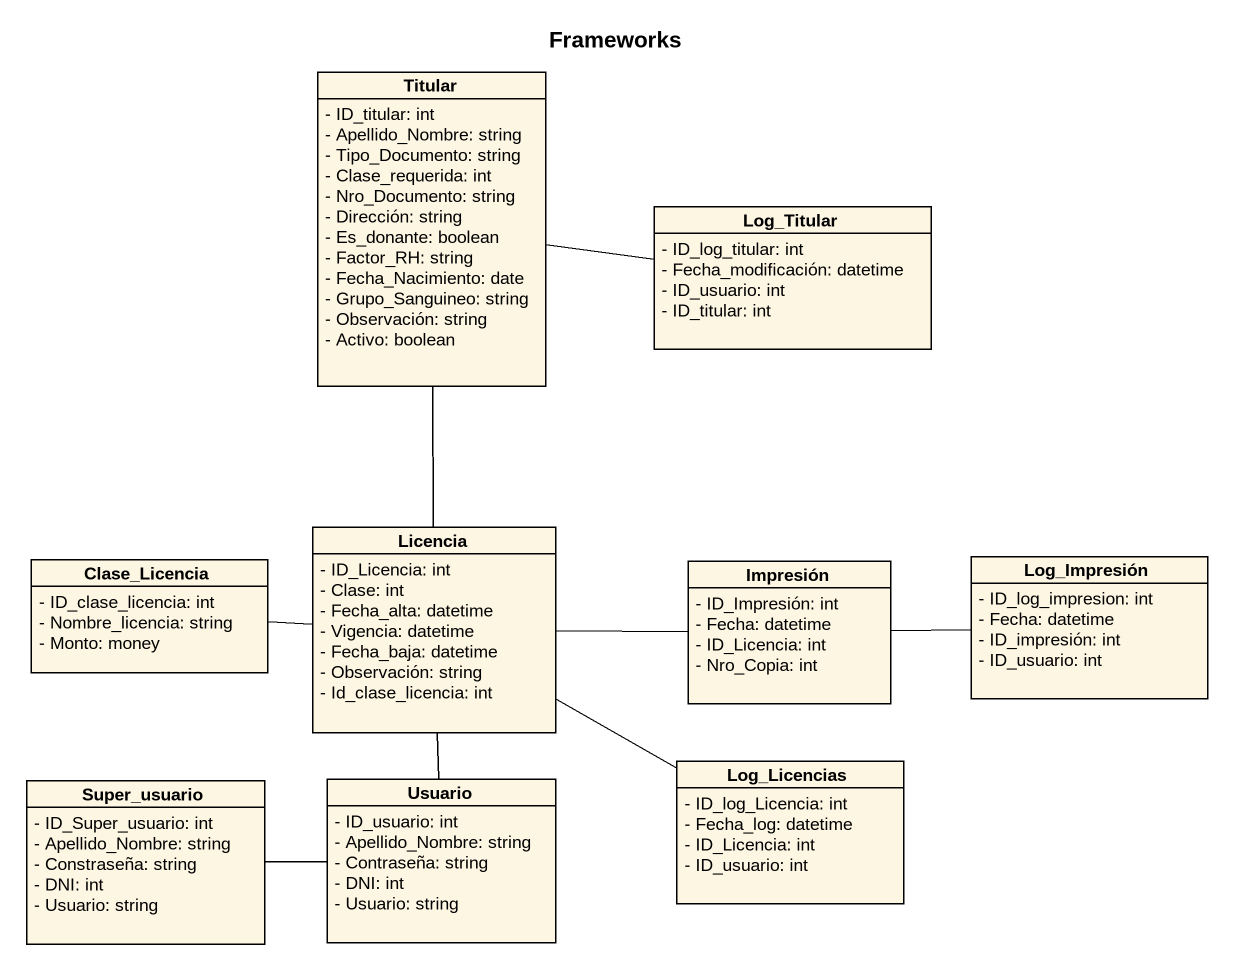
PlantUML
@startuml
title Frameworks
hide circle
hide empty members
skinparam classAttributeIconSize 0
class Titular {
  - ID_titular: int
  - Apellido_Nombre: string
  - Tipo_Documento: string
  - Clase_requerida: int
  - Nro_Documento: string
  - Dirección: string
  - Es_donante: boolean
  - Factor_RH: string
  - Fecha_Nacimiento: date
  - Grupo_Sanguineo: string
  - Observación: string
  - Activo: boolean
}
class Log_Titular {
  - ID_log_titular: int
  - Fecha_modificación: datetime
  - ID_usuario: int
  - ID_titular: int
}
class Licencia {
  - ID_Licencia: int
  - Clase: int
  - Fecha_alta: datetime
  - Vigencia: datetime
  - Fecha_baja: datetime
  - Observación: string
  - Id_clase_licencia: int
}
class Clase_Licencia {
  - ID_clase_licencia: int
  - Nombre_licencia: string
  - Monto: money
}
class Impresión {
  - ID_Impresión: int
  - Fecha: datetime
  - ID_Licencia: int
  - Nro_Copia: int
}
class Log_Impresión {
  - ID_log_impresion: int
  - Fecha: datetime
  - ID_impresión: int
  - ID_usuario: int
}
class Log_Licencias {
  - ID_log_Licencia: int
  - Fecha_log: datetime
  - ID_Licencia: int
  - ID_usuario: int
}
class Super_usuario {
  - ID_Super_usuario: int
  - Apellido_Nombre: string
  - Constraseña: string
  - DNI: int
  - Usuario: string
}
class Usuario {
  - ID_usuario: int
  - Apellido_Nombre: string
  - Contraseña: string
  - DNI: int
  - Usuario: string
}
Titular -right- Log_Titular
Titular -- Licencia
Licencia -left- Clase_Licencia
Licencia -right- Impresión
Licencia -right- Log_Licencias
Licencia -- Usuario
Impresión -right- Log_Impresión
Usuario -left- Super_usuario
@enduml
